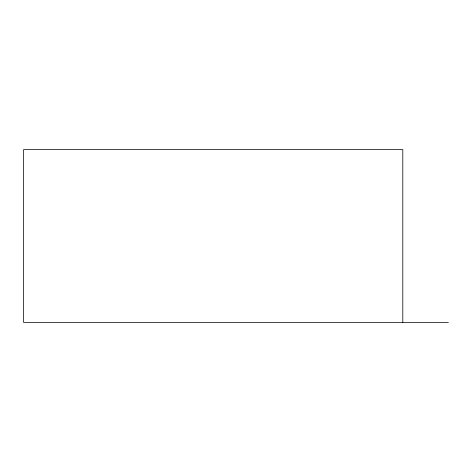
<?xml version="1.0" encoding="UTF-8"?>
<svg xmlns="http://www.w3.org/2000/svg" width="472" height="472" viewBox="0 0 472 472"><rect width="100%" height="100%" fill="white"/><g stroke="black" fill="none" stroke-linecap="round" stroke-linejoin="round"><path stroke-width="0.71" d="M448.4 322.4L23.6 322.4L23.6 149.6L402.799 149.6L402.799 322.4"/></g></svg>
